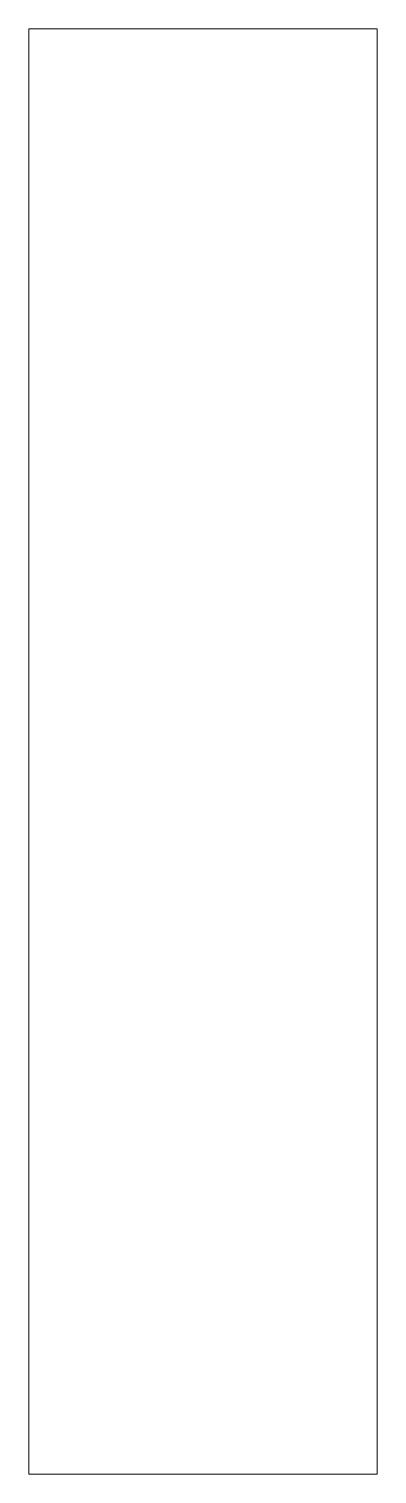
# Paper-space layout '_Derecha' of a CAD drawing. Header units: millimetres. Extents: x 0 to 45, y -161 to 26.
import ezdxf

# ---------------------------------------------------------------- set-up
doc = ezdxf.new("R2010")
doc.units = ezdxf.units.MM

psp = doc.layouts.new('_Derecha')

# ---------------------------------------------------------------- linework, layer by layer
at = {"color": 7, "linetype": 'Continuous', "lineweight": 15}
for p, q in [((0, -160.85), (0, 26.15)), ((0, 26.15), (45, 26.15)), ((45, -160.85), (45, 26.15)), ((45, -160.85), (0, -160.85))]:
    psp.add_line(p, q, dxfattribs=at)

doc.saveas('drawing.dxf')
